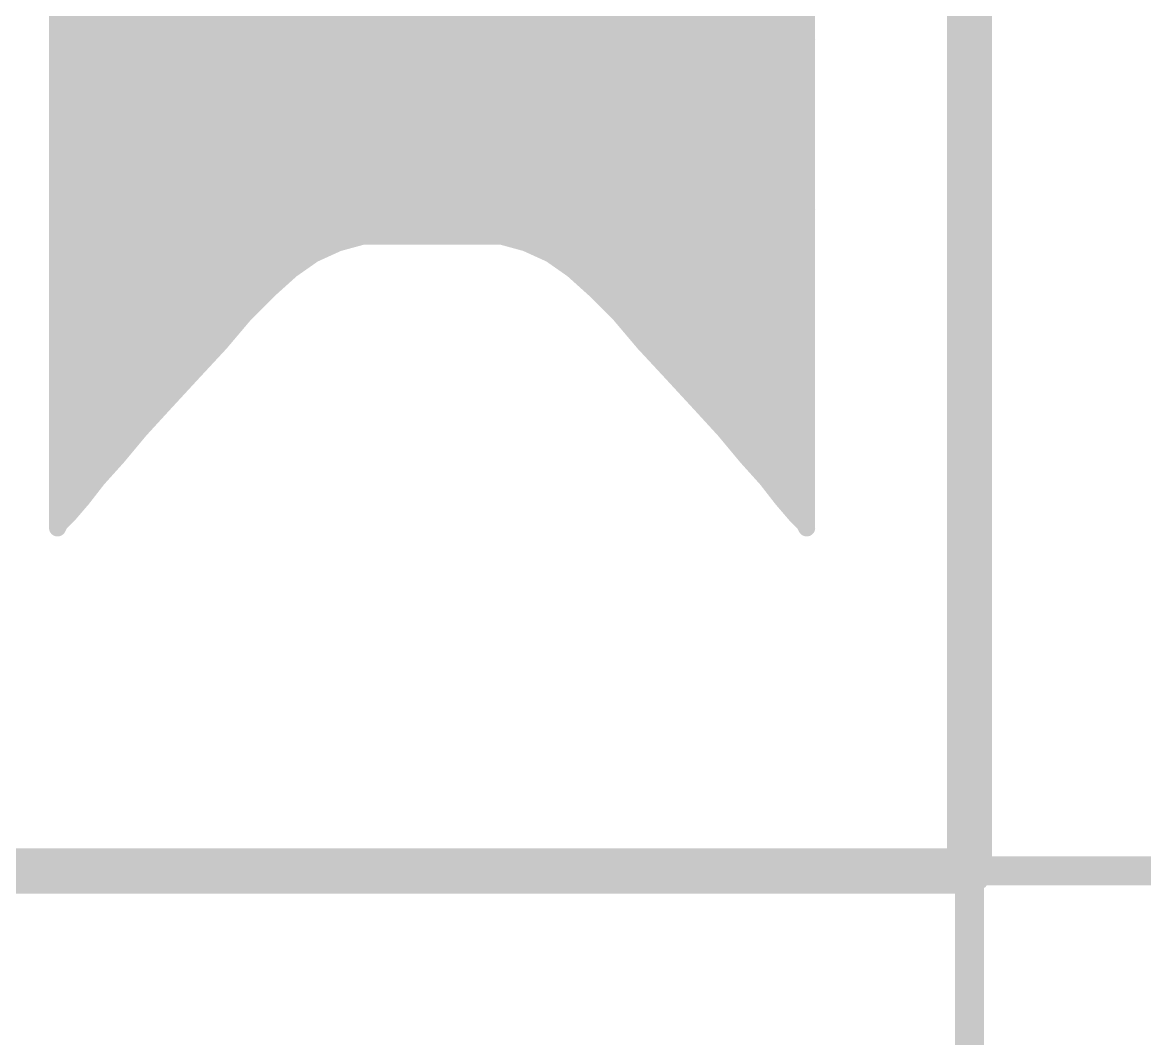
# Model space of a CAD drawing. Extents: x -34 to 73, y -25 to 40.
# Drawn here: x 21.15 to 26.19, y -0.75 to 3.81 of the extents above; entities that cross this region are included whole.
import ezdxf

# ---------------------------------------------------------------- set-up
doc = ezdxf.new("R2010")
doc.units = 0
for name, color, linetype in [('1', 12, 'CONTINUOUS'), ('16', 132, 'CONTINUOUS'), ('20', 53, 'CONTINUOUS'), ('21', 41, 'CONTINUOUS'), ('22', 40, 'CONTINUOUS'), ('47', 253, 'CONTINUOUS')]:
    doc.layers.add(name, color=color, linetype=linetype)

msp = doc.modelspace()

# ---------------------------------------------------------------- linework, layer by layer
at = {"layer": '1', "const_width": 0.1778}
for points in [[(25.4, 0), (25.4, 25.4)], [(0, 0), (25.4, 0)]]:
    msp.add_lwpolyline(points, dxfattribs=at)
at = {"layer": '1', "const_width": 0.0889}
for points in [[(25.4, -0.0445, 1), (25.4, 0.0445)], [(25.3556, 0, 1), (25.4445, 0)]]:
    msp.add_lwpolyline(points, format="xyb", dxfattribs=at)
at = {"layer": '16', "const_width": 0.1778}
for points in [[(25.4, 25.4), (25.4, 0)], [(25.4, 0), (0, 0)]]:
    msp.add_lwpolyline(points, dxfattribs=at)
at = {"layer": '16', "const_width": 0.0889}
for points in [[(25.4, -0.0445, 1), (25.4, 0.0445)], [(25.3556, 0, 1), (25.4445, 0)]]:
    msp.add_lwpolyline(points, format="xyb", dxfattribs=at)
at = {"layer": '20', "const_width": 0.2032}
for points in [[(25.4, 25.4), (25.4, 0)], [(25.4, 0), (0, 0)]]:
    msp.add_lwpolyline(points, dxfattribs=at)
at = {"layer": '20', "const_width": 0.1016}
for points in [[(25.4, -0.0508, 1), (25.4, 0.0508)], [(25.3492, 0, 1), (25.4508, 0)]]:
    msp.add_lwpolyline(points, format="xyb", dxfattribs=at)
at = {"layer": '21', "const_width": 0.0762}
for points in [[(21.305, 4.11), (21.305, 1.54)], [(24.375, 3.62), (24.565, 3.99)], [(21.305, 3.81), (24.4726, 3.81)], [(21.305, 3.7338), (24.4334, 3.7338)], [(21.305, 3.6576), (24.3943, 3.6576)], [(24.235, 3.44), (24.375, 3.62)], [(21.305, 3.5814), (24.345, 3.5814)], [(21.305, 3.5052), (24.2857, 3.5052)], [(24.085, 3.28), (24.235, 3.44)], [(21.305, 3.429), (24.2247, 3.429)], [(21.305, 3.3528), (24.1532, 3.3528)], [(21.305, 3.2766), (24.0806, 3.2766)], [(23.915, 3.15), (24.085, 3.28)], [(21.305, 3.2004), (23.9809, 3.2004)], [(23.725, 3.03), (23.915, 3.15)], [(21.305, 3.1242), (23.8742, 3.1242)], [(21.305, 3.048), (23.7535, 3.048)], [(23.525, 2.94), (23.725, 3.03)], [(21.305, 2.9718), (23.5957, 2.9718)], [(23.305, 2.88), (23.525, 2.94)], [(21.305, 2.8956), (23.3622, 2.8956)], [(22.565, 2.82), (22.675, 2.85)], [(22.675, 2.85), (23.065, 2.85)], [(23.065, 2.85), (23.305, 2.88)], [(21.305, 2.8194), (22.5637, 2.8194)], [(22.455, 2.77), (22.565, 2.82)], [(21.305, 2.7432), (22.4167, 2.7432)], [(22.355, 2.7), (22.455, 2.77)], [(22.255, 2.61), (22.355, 2.7)], [(21.305, 2.667), (22.3183, 2.667)], [(21.305, 2.5908), (22.2358, 2.5908)], [(22.145, 2.5), (22.255, 2.61)], [(21.305, 2.5146), (22.1596, 2.5146)], [(22.035, 2.37), (22.145, 2.5)], [(21.305, 2.4384), (22.0929, 2.4384)], [(21.305, 2.3622), (22.0278, 2.3622)], [(21.905, 2.23), (22.035, 2.37)], [(21.305, 2.286), (21.957, 2.286)], [(21.785, 2.1), (21.905, 2.23)], [(21.305, 2.2098), (21.8864, 2.2098)], [(21.305, 2.1336), (21.816, 2.1336)], [(21.675, 1.98), (21.785, 2.1)], [(21.305, 2.0574), (21.746, 2.0574)], [(21.305, 1.9812), (21.6761, 1.9812)], [(21.575, 1.86), (21.675, 1.98)], [(21.305, 1.905), (21.6125, 1.905)], [(21.305, 1.8288), (21.5469, 1.8288)], [(21.485, 1.76), (21.575, 1.86)], [(21.305, 1.7526), (21.4792, 1.7526)], [(21.415, 1.67), (21.485, 1.76)], [(21.305, 1.6764), (21.42, 1.6764)], [(21.355, 1.6), (21.415, 1.67)], [(21.305, 1.6002), (21.3552, 1.6002)], [(21.315, 1.56), (21.355, 1.6)], [(21.305, 1.54), (21.315, 1.56)]]:
    msp.add_lwpolyline(points, dxfattribs=at)
at = {"layer": '21', "const_width": 0.0381}
for points in [[(21.305, 3.8291, 1), (21.305, 3.791)], [(24.4726, 3.791, 1), (24.4726, 3.8291)], [(21.305, 3.7529, 1), (21.305, 3.7147)], [(24.4334, 3.7147, 1), (24.4334, 3.7529)], [(21.305, 3.6766, 1), (21.305, 3.6385)], [(24.3943, 3.6385, 1), (24.3943, 3.6766)], [(24.3581, 3.6287, 1), (24.3919, 3.6113)], [(24.39, 3.6083, 1), (24.36, 3.6317)], [(21.305, 3.6005, 1), (21.305, 3.5624)], [(24.345, 3.5624, 1), (24.345, 3.6005)], [(21.305, 3.5243, 1), (21.305, 3.4862)], [(24.2857, 3.4862, 1), (24.2857, 3.5243)], [(24.2489, 3.427, 1), (24.2211, 3.453)], [(21.305, 3.4481, 1), (21.305, 3.41)], [(24.22, 3.4517, 1), (24.25, 3.4283)], [(24.2247, 3.41, 1), (24.2247, 3.4481)], [(21.305, 3.3719, 1), (21.305, 3.3338)], [(24.1532, 3.3338, 1), (24.1532, 3.3719)], [(21.305, 3.2957, 1), (21.305, 3.2576)], [(24.0711, 3.293, 1), (24.0989, 3.267)], [(24.0966, 3.2649, 1), (24.0734, 3.2951)], [(24.0806, 3.2576, 1), (24.0806, 3.2957)], [(21.305, 3.2195, 1), (21.305, 3.1814)], [(23.9809, 3.1814, 1), (23.9809, 3.2195)], [(23.9034, 3.1651, 1), (23.9266, 3.1349)], [(23.9252, 3.1339, 1), (23.9048, 3.1661)], [(21.305, 3.1433, 1), (21.305, 3.1052)], [(23.8742, 3.1052, 1), (23.8742, 3.1433)], [(21.305, 3.0671, 1), (21.305, 3.029)], [(23.7535, 3.029, 1), (23.7535, 3.0671)], [(23.7148, 3.0461, 1), (23.7352, 3.0139)], [(23.7328, 3.0126, 1), (23.7172, 3.0474)], [(21.305, 2.9909, 1), (21.305, 2.9527)], [(23.5172, 2.9574, 1), (23.5328, 2.9226)], [(23.53, 2.9216, 1), (23.52, 2.9584)], [(23.5957, 2.9527, 1), (23.5957, 2.9909)], [(21.305, 2.9146, 1), (21.305, 2.8765)], [(23.3622, 2.8765, 1), (23.3622, 2.9146)], [(22.675, 2.8691, 1), (22.675, 2.831)], [(22.68, 2.8316, 1), (22.67, 2.8684)], [(23.0626, 2.8689, 1), (23.0674, 2.8311)], [(23.065, 2.831, 1), (23.065, 2.8691)], [(23.3, 2.8984, 1), (23.31, 2.8616)], [(23.3074, 2.8611, 1), (23.3026, 2.8989)], [(21.305, 2.8385, 1), (21.305, 2.8004)], [(22.56, 2.8384, 1), (22.57, 2.8016)], [(22.5729, 2.8027, 1), (22.5571, 2.8373)], [(22.5637, 2.8004, 1), (22.5637, 2.8385)], [(21.305, 2.7623, 1), (21.305, 2.7242)], [(22.4167, 2.7242, 1), (22.4167, 2.7623)], [(22.4471, 2.7873, 1), (22.4629, 2.7527)], [(22.4659, 2.7544, 1), (22.4441, 2.7856)], [(22.3441, 2.7156, 1), (22.3659, 2.6844)], [(22.3677, 2.6858, 1), (22.3423, 2.7142)], [(21.305, 2.6861, 1), (21.305, 2.648)], [(22.3183, 2.648, 1), (22.3183, 2.6861)], [(21.305, 2.6099, 1), (21.305, 2.5718)], [(22.2358, 2.5718, 1), (22.2358, 2.6099)], [(22.2423, 2.6242, 1), (22.2677, 2.5958)], [(22.2685, 2.5965, 1), (22.2415, 2.6235)], [(21.305, 2.5337, 1), (21.305, 2.4956)], [(22.1315, 2.5135, 1), (22.1585, 2.4865)], [(22.1595, 2.4877, 1), (22.1305, 2.5123)], [(22.1596, 2.4956, 1), (22.1596, 2.5337)], [(21.305, 2.4575, 1), (21.305, 2.4194)], [(22.0929, 2.4194, 1), (22.0929, 2.4575)], [(21.305, 2.3813, 1), (21.305, 2.3432)], [(22.0205, 2.3823, 1), (22.0495, 2.3577)], [(22.049, 2.357, 1), (22.021, 2.383)], [(22.0278, 2.3432, 1), (22.0278, 2.3813)], [(21.305, 2.3051, 1), (21.305, 2.267)], [(21.957, 2.267, 1), (21.957, 2.3051)], [(21.919, 2.2171, 1), (21.891, 2.2429)], [(21.305, 2.2288, 1), (21.305, 2.1907)], [(21.891, 2.243, 1), (21.919, 2.217)], [(21.8864, 2.1907, 1), (21.8864, 2.2288)], [(21.305, 2.1526, 1), (21.305, 2.1145)], [(21.816, 2.1145, 1), (21.816, 2.1526)], [(21.771, 2.1129, 1), (21.799, 2.0871)], [(21.799, 2.0871, 1), (21.771, 2.1129)], [(21.305, 2.0764, 1), (21.305, 2.0383)], [(21.746, 2.0383, 1), (21.746, 2.0764)], [(21.305, 2.0002, 1), (21.305, 1.9622)], [(21.6896, 1.9678, 1), (21.6604, 1.9922)], [(21.6761, 1.9622, 1), (21.6761, 2.0002)], [(21.661, 1.9929, 1), (21.689, 1.9671)], [(21.305, 1.9241, 1), (21.305, 1.886)], [(21.6125, 1.886, 1), (21.6125, 1.9241)], [(21.305, 1.8478, 1), (21.305, 1.8097)], [(21.5469, 1.8097, 1), (21.5469, 1.8478)], [(21.5604, 1.8722, 1), (21.5896, 1.8478)], [(21.5892, 1.8473, 1), (21.5608, 1.8727)], [(21.305, 1.7717, 1), (21.305, 1.7336)], [(21.4708, 1.7727, 1), (21.4992, 1.7473)], [(21.5, 1.7483, 1), (21.47, 1.7717)], [(21.4792, 1.7336, 1), (21.4792, 1.7717)], [(21.305, 1.6955, 1), (21.305, 1.6574)], [(21.42, 1.6574, 1), (21.42, 1.6955)], [(21.4, 1.6817, 1), (21.43, 1.6583)], [(21.4295, 1.6576, 1), (21.4005, 1.6824)], [(21.305, 1.6193, 1), (21.305, 1.5812)], [(21.3405, 1.6124, 1), (21.3695, 1.5876)], [(21.3685, 1.5865, 1), (21.3415, 1.6135)], [(21.3552, 1.5812, 1), (21.3552, 1.6193)], [(21.288, 1.5485, 1), (21.322, 1.5315)], [(21.3015, 1.5735, 1), (21.3285, 1.5465)], [(21.332, 1.5515, 1), (21.298, 1.5685)], [(21.2859, 1.54, 1), (21.324, 1.54)]]:
    msp.add_lwpolyline(points, format="xyb", dxfattribs=at)
at = {"layer": '22', "const_width": 0.0762}
for points in [[(24.669, 4.11), (24.669, 1.54)], [(21.599, 3.62), (21.409, 3.99)], [(21.5014, 3.81), (24.669, 3.81)], [(21.5406, 3.7338), (24.669, 3.7338)], [(21.5797, 3.6576), (24.669, 3.6576)], [(21.739, 3.44), (21.599, 3.62)], [(21.629, 3.5814), (24.669, 3.5814)], [(21.6883, 3.5052), (24.669, 3.5052)], [(21.889, 3.28), (21.739, 3.44)], [(21.7493, 3.429), (24.669, 3.429)], [(21.8208, 3.3528), (24.669, 3.3528)], [(22.059, 3.15), (21.889, 3.28)], [(21.8934, 3.2766), (24.669, 3.2766)], [(21.9931, 3.2004), (24.669, 3.2004)], [(22.249, 3.03), (22.059, 3.15)], [(22.0998, 3.1242), (24.669, 3.1242)], [(22.2205, 3.048), (24.669, 3.048)], [(22.449, 2.94), (22.249, 3.03)], [(22.3783, 2.9718), (24.669, 2.9718)], [(22.669, 2.88), (22.449, 2.94)], [(22.6118, 2.8956), (24.669, 2.8956)], [(22.909, 2.85), (22.669, 2.88)], [(23.299, 2.85), (22.909, 2.85)], [(23.409, 2.82), (23.299, 2.85)], [(23.519, 2.77), (23.409, 2.82)], [(23.4103, 2.8194), (24.669, 2.8194)], [(23.619, 2.7), (23.519, 2.77)], [(23.5573, 2.7432), (24.669, 2.7432)], [(23.719, 2.61), (23.619, 2.7)], [(23.6557, 2.667), (24.669, 2.667)], [(23.829, 2.5), (23.719, 2.61)], [(23.7382, 2.5908), (24.669, 2.5908)], [(23.8144, 2.5146), (24.669, 2.5146)], [(23.939, 2.37), (23.829, 2.5)], [(23.8811, 2.4384), (24.669, 2.4384)], [(24.069, 2.23), (23.939, 2.37)], [(23.9462, 2.3622), (24.669, 2.3622)], [(24.017, 2.286), (24.669, 2.286)], [(24.189, 2.1), (24.069, 2.23)], [(24.0876, 2.2098), (24.669, 2.2098)], [(24.158, 2.1336), (24.669, 2.1336)], [(24.299, 1.98), (24.189, 2.1)], [(24.228, 2.0574), (24.669, 2.0574)], [(24.2979, 1.9812), (24.669, 1.9812)], [(24.399, 1.86), (24.299, 1.98)], [(24.3615, 1.905), (24.669, 1.905)], [(24.489, 1.76), (24.399, 1.86)], [(24.4271, 1.8288), (24.669, 1.8288)], [(24.559, 1.67), (24.489, 1.76)], [(24.4948, 1.7526), (24.669, 1.7526)], [(24.554, 1.6764), (24.669, 1.6764)], [(24.619, 1.6), (24.559, 1.67)], [(24.6188, 1.6002), (24.669, 1.6002)], [(24.659, 1.56), (24.619, 1.6)], [(24.669, 1.54), (24.659, 1.56)]]:
    msp.add_lwpolyline(points, dxfattribs=at)
at = {"layer": '22', "const_width": 0.0381}
for points in [[(21.5014, 3.8291, 1), (21.5014, 3.791)], [(24.669, 3.791, 1), (24.669, 3.8291)], [(21.5406, 3.7529, 1), (21.5406, 3.7147)], [(24.669, 3.7147, 1), (24.669, 3.7529)], [(21.5797, 3.6766, 1), (21.5797, 3.6385)], [(24.669, 3.6385, 1), (24.669, 3.6766)], [(21.614, 3.6317, 1), (21.584, 3.6083)], [(21.5821, 3.6113, 1), (21.6159, 3.6287)], [(21.629, 3.6005, 1), (21.629, 3.5624)], [(24.669, 3.5624, 1), (24.669, 3.6005)], [(21.6883, 3.5243, 1), (21.6883, 3.4862)], [(24.669, 3.4862, 1), (24.669, 3.5243)], [(21.7529, 3.453, 1), (21.7251, 3.427)], [(21.724, 3.4283, 1), (21.754, 3.4517)], [(21.7493, 3.4481, 1), (21.7493, 3.41)], [(24.669, 3.41, 1), (24.669, 3.4481)], [(21.8208, 3.3719, 1), (21.8208, 3.3338)], [(24.669, 3.3338, 1), (24.669, 3.3719)], [(21.9006, 3.2951, 1), (21.8774, 3.2649)], [(21.8934, 3.2957, 1), (21.8934, 3.2576)], [(21.8751, 3.267, 1), (21.9029, 3.293)], [(24.669, 3.2576, 1), (24.669, 3.2957)], [(21.9931, 3.2195, 1), (21.9931, 3.1814)], [(24.669, 3.1814, 1), (24.669, 3.2195)], [(22.0692, 3.1661, 1), (22.0488, 3.1339)], [(22.0474, 3.1349, 1), (22.0706, 3.1651)], [(22.0998, 3.1433, 1), (22.0998, 3.1052)], [(24.669, 3.1052, 1), (24.669, 3.1433)], [(22.2205, 3.0671, 1), (22.2205, 3.029)], [(24.669, 3.029, 1), (24.669, 3.0671)], [(22.2568, 3.0474, 1), (22.2412, 3.0126)], [(22.2388, 3.0139, 1), (22.2592, 3.0461)], [(22.3783, 2.9909, 1), (22.3783, 2.9527)], [(22.454, 2.9584, 1), (22.444, 2.9216)], [(22.4412, 2.9226, 1), (22.4568, 2.9574)], [(24.669, 2.9527, 1), (24.669, 2.9909)], [(22.6118, 2.9146, 1), (22.6118, 2.8765)], [(24.669, 2.8765, 1), (24.669, 2.9146)], [(22.6714, 2.8989, 1), (22.6666, 2.8611)], [(22.664, 2.8616, 1), (22.674, 2.8984)], [(22.909, 2.8691, 1), (22.909, 2.831)], [(22.9066, 2.8311, 1), (22.9114, 2.8689)], [(23.304, 2.8684, 1), (23.294, 2.8316)], [(23.299, 2.831, 1), (23.299, 2.8691)], [(23.4169, 2.8373, 1), (23.4011, 2.8027)], [(23.4103, 2.8385, 1), (23.4103, 2.8004)], [(23.404, 2.8016, 1), (23.414, 2.8384)], [(24.669, 2.8004, 1), (24.669, 2.8385)], [(23.5299, 2.7856, 1), (23.5081, 2.7544)], [(23.5111, 2.7527, 1), (23.5269, 2.7873)], [(23.5573, 2.7623, 1), (23.5573, 2.7242)], [(24.669, 2.7242, 1), (24.669, 2.7623)], [(23.6317, 2.7142, 1), (23.6063, 2.6858)], [(23.6081, 2.6844, 1), (23.6299, 2.7156)], [(23.6557, 2.6861, 1), (23.6557, 2.648)], [(24.669, 2.648, 1), (24.669, 2.6861)], [(23.7325, 2.6235, 1), (23.7055, 2.5965)], [(23.7063, 2.5958, 1), (23.7317, 2.6242)], [(23.7382, 2.6099, 1), (23.7382, 2.5718)], [(24.669, 2.5718, 1), (24.669, 2.6099)], [(23.8144, 2.5337, 1), (23.8144, 2.4956)], [(23.8435, 2.5123, 1), (23.8145, 2.4877)], [(23.8155, 2.4865, 1), (23.8425, 2.5135)], [(24.669, 2.4956, 1), (24.669, 2.5337)], [(23.8811, 2.4575, 1), (23.8811, 2.4194)], [(24.669, 2.4194, 1), (24.669, 2.4575)], [(23.953, 2.383, 1), (23.925, 2.357)], [(23.9245, 2.3577, 1), (23.9535, 2.3823)], [(23.9462, 2.3813, 1), (23.9462, 2.3432)], [(24.669, 2.3432, 1), (24.669, 2.3813)], [(24.017, 2.3051, 1), (24.017, 2.267)], [(24.669, 2.267, 1), (24.669, 2.3051)], [(24.083, 2.2429, 1), (24.055, 2.2171)], [(24.055, 2.217, 1), (24.083, 2.243)], [(24.0876, 2.2288, 1), (24.0876, 2.1907)], [(24.669, 2.1907, 1), (24.669, 2.2288)], [(24.158, 2.1526, 1), (24.158, 2.1145)], [(24.669, 2.1145, 1), (24.669, 2.1526)], [(24.203, 2.1129, 1), (24.175, 2.0871)], [(24.175, 2.0871, 1), (24.203, 2.1129)], [(24.228, 2.0764, 1), (24.228, 2.0383)], [(24.669, 2.0383, 1), (24.669, 2.0764)], [(24.2979, 2.0002, 1), (24.2979, 1.9622)], [(24.3136, 1.9922, 1), (24.2844, 1.9678)], [(24.669, 1.9622, 1), (24.669, 2.0002)], [(24.285, 1.9671, 1), (24.313, 1.9929)], [(24.3615, 1.9241, 1), (24.3615, 1.886)], [(24.669, 1.886, 1), (24.669, 1.9241)], [(24.4132, 1.8727, 1), (24.3848, 1.8473)], [(24.3844, 1.8478, 1), (24.4136, 1.8722)], [(24.4271, 1.8478, 1), (24.4271, 1.8097)], [(24.669, 1.8097, 1), (24.669, 1.8478)], [(24.504, 1.7717, 1), (24.474, 1.7483)], [(24.4748, 1.7473, 1), (24.5032, 1.7727)], [(24.4948, 1.7717, 1), (24.4948, 1.7336)], [(24.669, 1.7336, 1), (24.669, 1.7717)], [(24.554, 1.6955, 1), (24.554, 1.6574)], [(24.669, 1.6574, 1), (24.669, 1.6955)], [(24.5735, 1.6824, 1), (24.5445, 1.6576)], [(24.544, 1.6583, 1), (24.574, 1.6817)], [(24.6188, 1.6193, 1), (24.6188, 1.5812)], [(24.6325, 1.6135, 1), (24.6055, 1.5865)], [(24.6045, 1.5876, 1), (24.6335, 1.6124)], [(24.669, 1.5812, 1), (24.669, 1.6193)], [(24.676, 1.5685, 1), (24.642, 1.5515)], [(24.6455, 1.5465, 1), (24.6725, 1.5735)], [(24.652, 1.5315, 1), (24.686, 1.5485)], [(24.65, 1.54, 1), (24.6881, 1.54)]]:
    msp.add_lwpolyline(points, format="xyb", dxfattribs=at)
at = {"layer": '47', "const_width": 0.13}
for points in [[(0, 0), (31.16, 0)], [(25.4, 0), (25.4, -5.76)]]:
    msp.add_lwpolyline(points, dxfattribs=at)
at = {"layer": '47', "const_width": 0.065}
msp.add_lwpolyline([(25.4325, 0, 1), (25.3675, 0)], format="xyb", dxfattribs=at)

doc.saveas('drawing.dxf')
